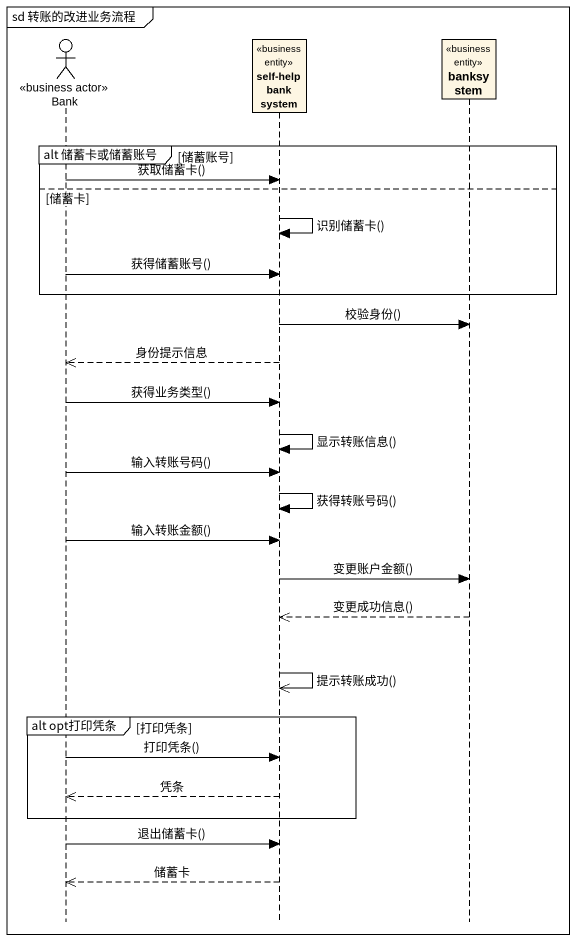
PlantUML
@startuml
mainframe sd 转账的改进业务流程
hide footbox
actor Bank <<business actor>>
participant "self-help bank system" as self_help_bank_system <<business entity>>
participant banksystem <<business entity>>

group alt 储蓄卡或储蓄账号 [储蓄账号]
  Bank -> self_help_bank_system : 获取储蓄卡()
else 储蓄卡
  self_help_bank_system -> self_help_bank_system : 识别储蓄卡()
  Bank -> self_help_bank_system : 获得储蓄账号()
end
self_help_bank_system -> banksystem : 校验身份()
self_help_bank_system -->> Bank : 身份提示信息
Bank -> self_help_bank_system : 获得业务类型()
self_help_bank_system -> self_help_bank_system : 显示转账信息()
Bank -> self_help_bank_system : 输入转账号码()
self_help_bank_system -> self_help_bank_system : 获得转账号码()
Bank -> self_help_bank_system : 输入转账金额()
self_help_bank_system -> banksystem : 变更账户金额()
banksystem -->> self_help_bank_system : 变更成功信息()
self_help_bank_system ->> self_help_bank_system : 提示转账成功()
group alt opt打印凭条 [打印凭条]
  Bank -> self_help_bank_system : 打印凭条()
  self_help_bank_system -->> Bank : 凭条
end
Bank -> self_help_bank_system : 退出储蓄卡()
self_help_bank_system -->> Bank : 储蓄卡
@enduml
